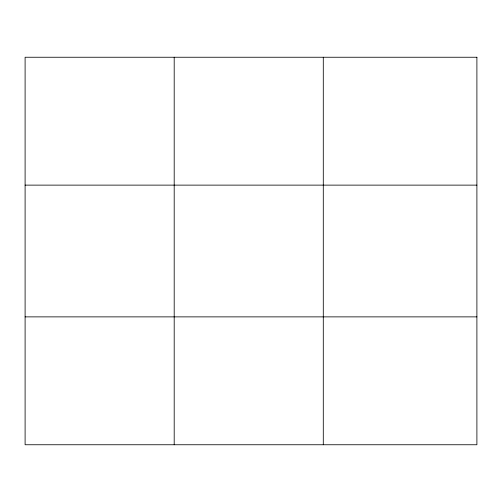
<?xml version="1.0" encoding="UTF-8"?>
<svg xmlns="http://www.w3.org/2000/svg" width="502" height="502" viewBox="0 0 502 502"><rect width="100%" height="100%" fill="white"/><g stroke="black" fill="none" stroke-linecap="round" stroke-linejoin="round"><path stroke-width="0.75" d="M174.194 444.753L174.194 57.247M323.288 444.753L323.288 57.247M25.1 185.125L476.9 185.125M25.1 316.875L476.9 316.875M476.9 57.247L25.1 57.247L25.1 444.753L476.9 444.753L476.9 57.247"/></g></svg>
